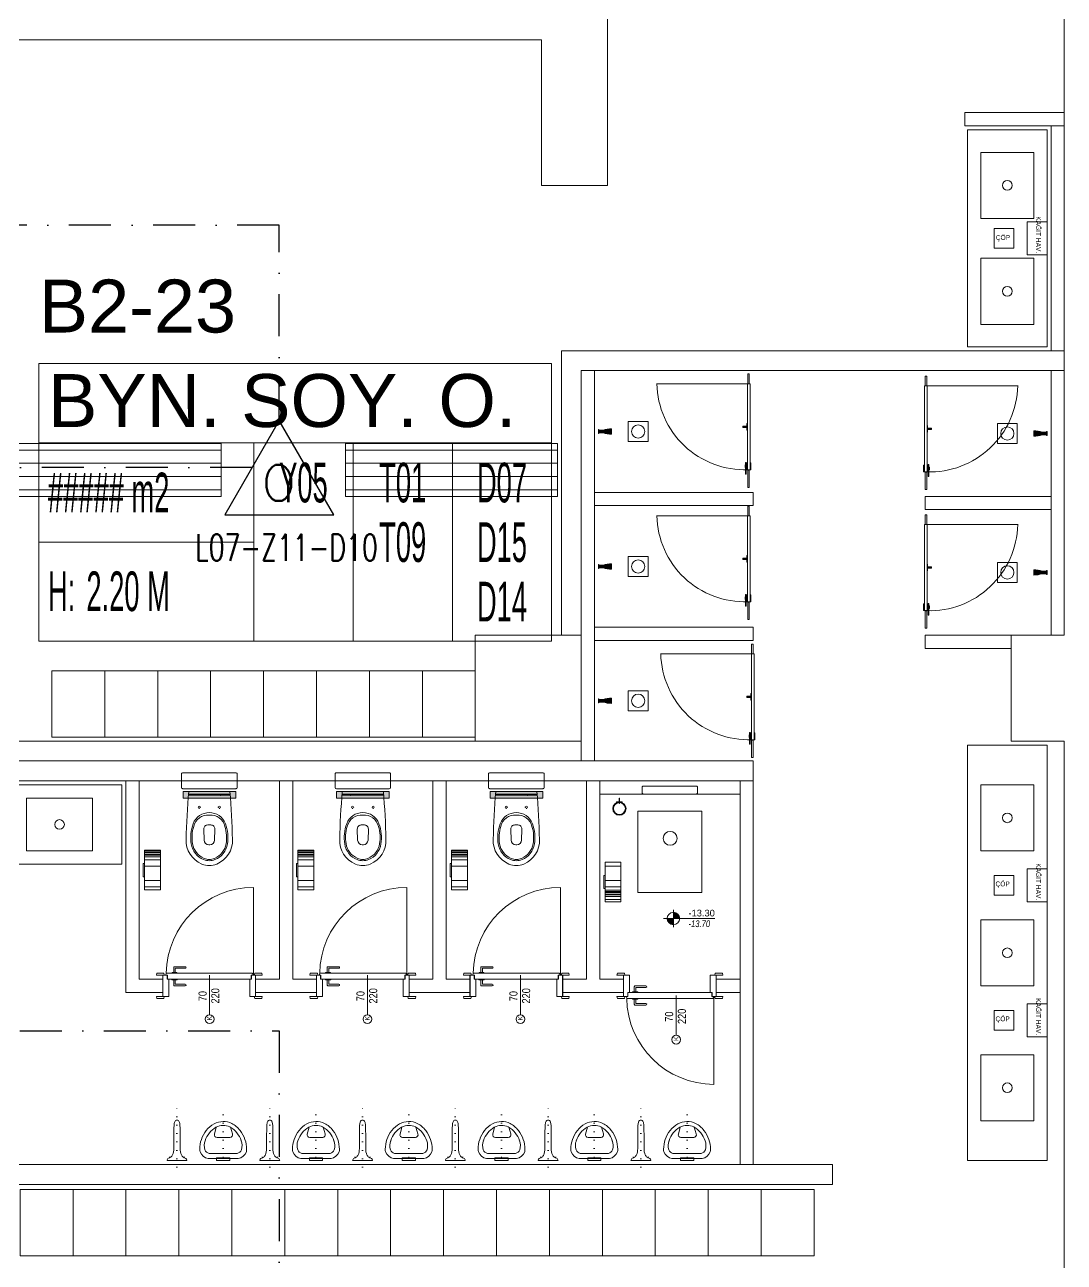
# Model space of a CAD drawing. Header units: metres. Extents: x -19121 to 152404, y -12107 to 29421.
# Drawn here: x 11600 to 12385, y 1206 to 2141 of the extents above; entities that cross this region are included whole.
import ezdxf
from ezdxf.enums import TextEntityAlignment as Align

# ---------------------------------------------------------------- set-up
doc = ezdxf.new("R2010")
doc.units = ezdxf.units.M
doc.header["$LTSCALE"] = 50
doc.header["$MEASUREMENT"] = 0
doc.linetypes.add('DASHDOT', pattern=[25.4, 12.7, -6.35, 0, -6.35])
doc.linetypes.add('DOT2', pattern=[0.125, 0, -0.125])
doc.layers.get('0').update_dxf_attribs({"color": 9, "lineweight": 9})
for name, color, linetype, lineweight in [('00', 9, 'Continuous', 9), ('01', 9, 'Continuous', 9), ('05', 9, 'Continuous', 9), ('05V', 9, 'Continuous', 9), ('21', 9, 'Continuous', 9), ('21_mahal200', 9, 'Continuous', 9), ('E-DEDEKTÖR NUMARALARI', 20, 'Continuous', 30), ('E-KABLO', 7, 'Continuous', 30), ('E-OPTİK DUMAN DEDEKTÖRÜ', 7, 'Continuous', 30), ('Kapı', 9, 'Continuous', 9), ('KARA SIVA', 9, 'Continuous', 9), ('TEFRİŞ', 9, 'Continuous', 9), ('YAZI', 9, 'Continuous', 9)]:
    doc.layers.add(name, color=color, linetype=linetype, lineweight=lineweight)
doc.styles.add('Arial', font='arial.ttf', dxfattribs={"height": 2.5})
doc.styles.add('E-YAZI', font='txttw.shx', dxfattribs={"height": 200})
doc.styles.add('MuuM_TEXT-ITALIC', font='ARIALNI.TTF')
doc.styles.add('MuuM_TEXT-STANDART', font='ARIALN.TTF')

# ---------------------------------------------------------------- blocks, each defined once
blk = doc.blocks.new('100_OPTİK DUMAN DEDEKTÖRÜ 085')
at = {"layer": 'E-OPTİK DUMAN DEDEKTÖRÜ', "color": 4}
blk.add_lwpolyline([(2.059, 0), (0, 3.566), (-2.059, 0)], close=True, dxfattribs=at)
at = {"layer": 'E-OPTİK DUMAN DEDEKTÖRÜ', "color": 3, "style": 'E-YAZI'}
blk.add_text('O', height=1.36, dxfattribs=at).set_placement((-0.022, 1.201), align=Align.MIDDLE)
blk = doc.blocks.new('p-kolon_80x80')
blk.add_lwpolyline([(-40, -40), (40, -40), (40, 40), (-40, 40)], close=True)
blk = doc.blocks.new('2.bod.sitatik')
at = {"layer": '01'}
blk.add_lwpolyline([(12385, -7750), (12385, -7030), (12385, -7030), (12345, -7030), (12345, -6950), (12385, -6950), (12385, -6950), (12385, -6322.78), (12319.48, -6190), (12040, -6190), (12040, -6610), (11990, -6610), (11990, -6500), (11600, -6500), (11600, -6500), (11560, -6500), (11560, -6460), (11990, -6460), (11990, -6190), (11560, -6190), (11560, -4550.46)], dxfattribs=at)
blk.add_blockref('p-kolon_80x80', (11980, -6990), dxfattribs=at)
blk = doc.blocks.new('0_roomno2')
blk.add_lwpolyline([(19.375, -10.5), (0, -10.5), (0, 0), (19.375, 0)], close=True)
for points in [[(0, -3), (19.375, -3)], [(8.125, -3), (8.125, -10.5)], [(11.875, -3), (11.875, -10.5)], [(15.625, -3), (15.625, -10.5)], [(0, -6.75), (8.125, -6.75)]]:
    blk.add_lwpolyline(points)
at = {"style": 'MuuM_TEXT-STANDART', "width": 0.6}
blk.add_text('H:', height=1.5, dxfattribs=at).set_placement((0.35, -8.608), align=Align.MIDDLE_LEFT)
at = {"style": 'Arial'}
blk.add_attdef('ODANO', (0, 1.17), '', height=2, dxfattribs=at)
blk.add_attdef('MEKANADI', text='', height=2, dxfattribs=at).set_placement((0.35, -3), align=Align.BOTTOM_LEFT)
at = {"style": 'MuuM_TEXT-STANDART', "width": 0.6}
for tag, p in [('YER01', (10, -4.5)), ('TAVAN01', (13.75, -4.5)), ('DUVAR01', (17.5, -4.5)), ('YER02', (10, -6.75)), ('TAVAN02', (13.75, -6.75)), ('DUVAR02', (17.5, -6.75)), ('YER03', (10, -9)), ('TAVAN03', (13.75, -9)), ('DUVAR03', (17.5, -9))]:
    blk.add_attdef(tag, text='', height=1.5, dxfattribs=at).set_placement(p, align=Align.MIDDLE_CENTER)
for tag, p in [('M2', (0.35, -4.875)), ('TEMIZTAVANYUKSEKLIGI', (1.8, -8.608))]:
    blk.add_attdef(tag, text='', height=1.5, dxfattribs=at).set_placement(p, align=Align.MIDDLE_LEFT)
blk = doc.blocks.new('p-giyinme dolabı')
blk.add_lwpolyline([(40, -20), (40, 20), (-10, 20), (-10, -20)], close=True)
blk = doc.blocks.new('San-p-uripart')
at = {"linetype": 'DOT2'}
for p, q in [((-5.77, -2.73), (-5.77, 3.35)), ((0, 5), (0, -40.5)), ((5.77, -2.73), (5.77, 3.35))]:
    blk.add_line(p, q, dxfattribs=at)
blk.add_lwpolyline([(0, 0), (-7.5, 0, 0.335863), (-6.29, -1.8, -0.061447), (-4.83, -2.51, -0.147975), (-3.31, -4.31, -0.105673), (-2.38, -8.95, 0.01101), (-2.23, -26.78, 0.044983), (-1.74, -29.26, 0.284409), (0, -30.59, 0.284409), (1.74, -29.26, 0.044983), (2.23, -26.78, 0.01101), (2.38, -8.95, -0.105673), (3.31, -4.31, -0.147975), (4.83, -2.51, -0.061447), (6.29, -1.8, 0.335863), (7.5, 0)], format="xyb", close=True)
blk = doc.blocks.new('v-k-pisuar01-p-s')
at = {"linetype": 'DOT2'}
blk.add_line((0, -33), (0, 5), dxfattribs=at)
for p, q in [((-6.98, -18.56), (-5.47, -23.73)), ((-5.07, -16), (4.66, -16)), ((6.59, -18.52), (5.19, -23.78))]:
    blk.add_line(p, q)
for points in [[(11.42, 0), (-11.42, 0, 0.252384), (-17.51, -5, 0.055826), (-17.74, -7, 0.088182), (-16.42, -14.39, 0.087476), (-12.79, -21.28, 0.105521), (-6.48, -26.6, 0.141396), (0.13, -28, 0.121036), (6.87, -26.29, 0.105521), (12.81, -21.28, 0.087476), (16.45, -14.39, 0.088182), (17.76, -7, 0.066704), (17.51, -5, 0.252384), (11.42, 0)], [(13.57, -13.47, 0.172375), (13.81, -6.52, 0.252384), (10.66, -3.93), (-10.66, -3.93, 0.252384), (-13.81, -6.52, 0.172375), (-13.57, -13.47, 0.087476), (-10.42, -19.44, 0.105521), (-5.06, -23.95, 0.144004), (0.01, -25, 0.123151), (5.45, -23.64, 0.105521), (10.44, -19.44, 0.087476), (13.59, -13.47)]]:
    blk.add_lwpolyline(points, format="xyb")
blk.add_lwpolyline([(-5, -0.5), (-5, 1.5), (5, 1.5), (5, -0.5)], close=True)
for centre, radius, start, end in [((1.16, -7.48), 15.9, 200.65057, 202.1301), ((-5.07, -18), 2, 90, 196.38954), ((4.66, -18), 2, 345.06858, 90), ((-1.14, -7.48), 15.9, 337.8699, 339.34943)]:
    blk.add_arc(centre, radius, start, end)
blk = doc.blocks.new('p-bank')
h = blk.add_hatch()
h.set_pattern_fill('_USER', color=256, scale=10, angle=90, pattern_type=0)
h.set_pattern_definition([(90, (-220, 160), (-10, 6e-16), [])])
h.paths.add_polyline_path([(-20, 0), (-20, 160), (20, 160), (20, 0)])
blk.add_lwpolyline([(-20, 0), (-20, 160), (20, 160), (20, 0)], close=True)
blk = doc.blocks.new('yummaklısdfsdf')
at = {"layer": 'TEFRİŞ'}
h = blk.add_hatch(color=256, dxfattribs=at)
edge = h.paths.add_edge_path()
edge.add_line((21098.62, -6113.51), (21098.62, -6109.51))
edge.add_arc((21098.94, -6133.21), 23.71, 90.77287, 106.71945)
edge.add_line((21092.12, -6110.51), (21089.02, -6110.51))
edge.add_line((21089.02, -6110.51), (21089.02, -6110.01))
edge.add_line((21089.02, -6110.01), (21088.62, -6110.01))
edge.add_line((21088.62, -6110.01), (21088.62, -6113.01))
edge.add_line((21088.62, -6113.01), (21089.02, -6113.01))
edge.add_line((21089.02, -6113.01), (21089.02, -6112.51))
edge.add_line((21089.02, -6112.51), (21092.12, -6112.51))
edge.add_arc((21098.94, -6089.81), 23.71, 253.28055, 269.22713)
blk.add_lwpolyline([(21126.12, -6119.01), (21111.12, -6119.01), (21111.12, -6104.01), (21126.12, -6104.01)], close=True, dxfattribs=at)
blk.add_lwpolyline([(21098.62, -6113.51), (21098.62, -6109.51, 0.069693), (21092.12, -6110.51), (21089.02, -6110.51), (21089.02, -6110.01), (21088.62, -6110.01), (21088.62, -6113.01), (21089.02, -6113.01), (21089.02, -6112.51), (21092.12, -6112.51, 0.069693), (21098.62, -6113.51)], format="xyb", dxfattribs=at)
blk.add_circle((21118.62, -6111.51), 5, dxfattribs=at)
blk = doc.blocks.new('p-t.kağıtlığı')
at = {"layer": 'TEFRİŞ'}
h = blk.add_hatch(dxfattribs=at)
h.set_pattern_fill('CYL', color=256, scale=30, angle=-90, style=0)
h.set_pattern_definition([(270, (-14.4, 13), (30, 7e-15), []), (270, (-13.8, 13), (30, 7e-15), []), (270, (-12.6, 13), (30, 7e-15), []), (270, (-10.2, 13), (30, 7e-15), []), (270, (-5.4, 13), (30, 7e-15), []), (270, (5.4, 13), (30, 7e-15), []), (270, (10.2, 13), (30, 7e-15), []), (270, (12.6, 13), (30, 7e-15), []), (270, (13.8, 13), (30, 7e-15), []), (270, (14.4, 13), (30, 7e-15), [])])
h.paths.add_polyline_path([(-15, 1), (15, 1), (15, 13), (-15, 13)])
for points in [[(-15, 1), (15, 1), (15, 13), (-15, 13)], [(5, 1), (5, 0), (-5, 0), (-5, 1)]]:
    blk.add_lwpolyline(points, close=True, dxfattribs=at)
blk = doc.blocks.new('RREERGERGBBBB')
at = {"layer": 'TEFRİŞ'}
blk.add_hatch(color=256, dxfattribs=at).paths.add_polyline_path([(-24564.21, -5806.63), (-24567.21, -5806.63), (-24567.21, -5804.63), (-24567.41, -5804.63), (-24567.41, -5806.63), (-24568.41, -5806.63), (-24568.41, -5806.83), (-24567.41, -5806.83), (-24567.41, -5808.83), (-24567.21, -5808.83), (-24567.21, -5806.83), (-24564.21, -5806.83)])
for points in [[(-24564.21, -5806.63), (-24567.21, -5806.63), (-24567.21, -5804.63), (-24567.41, -5804.63), (-24567.41, -5806.63), (-24568.41, -5806.63), (-24568.41, -5806.83), (-24567.41, -5806.83), (-24567.41, -5808.83), (-24567.21, -5808.83), (-24567.21, -5806.83), (-24564.21, -5806.83), (-24564.21, -5806.63)], [(-24567.21, -5806.71), (-24564.21, -5806.71)]]:
    blk.add_lwpolyline(points, dxfattribs=at)
for radius in [5, 4.5]:
    blk.add_circle((-24572.21, -5806.71), radius, dxfattribs=at)
blk = doc.blocks.new('erterteerterterterterterterterdfdfgfgdfg')
at = {"layer": 'Kapı'}
h = blk.add_hatch(color=256, dxfattribs=at)
h.dxf.hatch_style = 1
h.paths.add_polyline_path([(20879.13, -1933.99), (20882.13, -1933.99), (20882.13, -1932.99), (20879.13, -1932.99)])
h.paths.add_polyline_path([(20882.13, -1930.99), (20882.63, -1930.99), (20882.63, -1935.99), (20882.13, -1935.99)])
h = blk.add_hatch(color=256, dxfattribs=at)
h.dxf.hatch_style = 1
h.paths.add_polyline_path([(20881.18, -1962.4), (20881.18, -1960.5), (20881.68, -1960.5), (20881.68, -1962.4), (20882.08, -1962.4), (20882.08, -1964.37), (20881.68, -1964.37), (20881.68, -1969.37), (20881.18, -1969.37), (20881.18, -1964.37), (20880.78, -1964.37), (20880.78, -1962.4)])
h = blk.add_hatch(color=256, dxfattribs=at)
h.dxf.hatch_style = 1
h.paths.add_polyline_path([(20884.35, -1960.81), (20885.15, -1960.81), (20885.15, -1965.99), (20884.35, -1965.99)])
h.paths.add_polyline_path([(20882.08, -1960.81), (20882.85, -1960.81), (20882.85, -1965.99), (20882.08, -1965.99)])
for p, q in [((20882.73, -1893.76), (20882.82, -1893.66)), ((20883.93, -1893.66), (20882.73, -1893.66)), ((20882.73, -1893.66), (20882.73, -1900.99)), ((20883.93, -1900.99), (20883.93, -1893.66)), ((20882.63, -1900.99), (20813.83, -1900.99)), ((20884.63, -1900.99), (20882.63, -1900.99)), ((20882.63, -1900.99), (20882.63, -1965.99)), ((20882.73, -1900.99), (20882.73, -1900.99)), ((20882.73, -1900.99), (20883.93, -1900.99)), ((20884.63, -1965.99), (20884.63, -1900.99)), ((20884.63, -1965.99), (20884.63, -1900.99)), ((20882.08, -1960.81), (20882.63, -1960.81)), ((20882.08, -1965.99), (20882.08, -1960.81)), ((20882.63, -1960.81), (20882.63, -1965.99)), ((20882.63, -1965.99), (20882.08, -1965.99)), ((20882.63, -1965.99), (20884.63, -1965.99))]:
    blk.add_line(p, q, dxfattribs=at)
for points in [[(20879.13, -1933.99), (20882.13, -1933.99), (20882.13, -1932.99), (20879.13, -1932.99)], [(20882.13, -1930.99), (20882.63, -1930.99), (20882.63, -1935.99), (20882.13, -1935.99)], [(20881.18, -1962.4), (20881.18, -1960.5), (20881.68, -1960.5), (20881.68, -1962.4), (20882.08, -1962.4), (20882.08, -1964.37), (20881.68, -1964.37), (20881.68, -1969.37), (20881.18, -1969.37), (20881.18, -1964.37), (20880.78, -1964.37), (20880.78, -1962.4)], [(20884.63, -1960.81), (20885.18, -1960.81), (20885.18, -1965.99), (20884.63, -1965.99)]]:
    blk.add_lwpolyline(points, close=True, dxfattribs=at)
blk.add_lwpolyline([(20882.73, -1966.24), (20882.73, -1966.24), (20883.93, -1966.24), (20883.93, -1979.33), (20882.73, -1979.33), (20882.73, -1966.24)], dxfattribs=at)
blk.add_arc((20880.53, -1899.56), 66.47, 181.23232, 272.02127, dxfattribs=at)
blk = doc.blocks.new('p-klozet üstü kağıt dispenser')
blk.add_hatch(color=255).paths.add_polyline_path([(0, 5.56), (0, 45.41), (-5, 45.41), (-5, 5.56)])
blk.add_lwpolyline([(0, 5.56), (0, 45.41), (-5, 45.41), (-5, 5.56)], close=True)
blk = doc.blocks.new('san-klo-06-p')
for p, q in [((0, -2), (-15.5, -2)), ((0, -2.8), (-15.5, -2.8)), ((0, -2), (15.5, -2)), ((0, -2.8), (15.5, -2.8)), ((0, -25.35), (-1.16, -25.35)), ((0, -25.35), (1.16, -25.35)), ((-4.16, -28.43), (-3.91, -36.92)), ((4.16, -28.43), (3.91, -36.92)), ((0, -40.31), (-0.41, -40.31)), ((-0.41, -40.31), (0, -40.31)), ((0.41, -40.31), (0, -40.31)), ((0, -40.31), (0.41, -40.31))]:
    blk.add_line(p, q)
at = {"linetype": 'DOT2'}
for p, q in [((-6.49, -12), (-8.95, -12)), ((-7.75, -10.91), (-7.75, -12)), ((-7.75, -13.09), (-7.75, -12)), ((6.49, -12), (8.95, -12)), ((7.75, -10.91), (7.75, -12)), ((7.75, -13.09), (7.75, -12))]:
    blk.add_line(p, q, dxfattribs=at)
for points in [[(-20, 2.02), (20, 2.02, 0.414214), (21, 3.02), (21, 13.02, 0.414214), (20, 14.02), (-20, 14.02, 0.414214), (-21, 13.02), (-21, 3.02, 0.414214)], [(-15.5, 0, 0.018163), (-17.47, -36.26, 0.320529), (-5.63, -54.91, 0.096396), (0, -56, 0.096396), (5.62, -54.91, 0.320529), (17.47, -36.26, 0.018163), (15.5, 0)]]:
    blk.add_lwpolyline(points, format="xyb", close=True)
for points in [[(-9.5, 2.02), (-9.5, -2.98), (-8.5, -2.98), (-8.5, 2.02)], [(8.5, 2.02), (8.5, -2.98), (9.5, -2.98), (9.5, 2.02)]]:
    blk.add_lwpolyline(points, dxfattribs=at)
blk.add_lwpolyline([(-5, 0), (-5, 2), (5, 2), (5, 0)], close=True, dxfattribs=at)
for centre, radius, start, end in [((0, -29), 13, 90, 159.42009), ((-1.09, -28.95), 11, 84.31759, 166.80674), ((-7.75, -12), 0.75, 0, 180), ((-7.75, -12), 0.75, 180, 0), ((0, -29), 13, 20.57991, 90), ((1.09, -28.95), 11, 13.19326, 95.68241), ((7.75, -12), 0.75, 0, 180), ((7.75, -12), 0.75, 180, 0), ((15.92, -34.98), 30, 159.42009, 189.12808), ((15.92, -34.98), 29, 162.87269, 189.12808), ((-1.16, -28.35), 3, 90, 181.707), ((1.16, -28.35), 3, 358.293, 90), ((-15.92, -34.98), 29, 350.87192, 17.12731), ((-15.92, -34.98), 30, 350.87192, 20.57991), ((-0.41, -36.81), 3.5, 181.707, 270), ((0.41, -36.81), 3.5, 270, 358.293), ((1.5, -37.29), 15.4, 189.12808, 247.97569), ((1.5, -37.29), 14.4, 189.12808, 247.97569), ((-1.5, -37.29), 14.4, 292.02431, 350.87192), ((-1.5, -37.29), 15.4, 292.02431, 350.87192), ((0, -41), 11.4, 247.97569, 270), ((0, -41), 10.4, 247.97569, 270), ((0, -41), 10.4, 270, 292.02431), ((0, -41), 11.4, 270, 292.02431)]:
    blk.add_arc(centre, radius, start, end)
at = {"layer": '05', "rotation": 270}
blk.add_blockref('p-klozet üstü kağıt dispenser', (-25.41, -5.01), dxfattribs=at)
blk = doc.blocks.new('TTTTTTTTTTTTTTTTTTTTTTTTTTTTTTTTTTTTTTTTTTT')
at = {"layer": 'TEFRİŞ'}
blk.add_lwpolyline([(45312.13, 986.76), (45352.13, 986.76, 0.414214), (45353.13, 987.76), (45353.13, 991.76, 0.414214), (45352.13, 992.76), (45312.13, 992.76, 0.414214), (45311.13, 991.76), (45311.13, 987.76, 0.414214)], format="xyb", close=True, dxfattribs=at)
blk = doc.blocks.new('dsfsdfsdfsdfsdfsdf')
at = {"layer": 'Kapı'}
for p, q in [((23771.45, -2062.35), (23755.45, -2062.35)), ((23771.45, -2065.62, 0.66), (23768.45, -2065.62, 0.66)), ((23768.45, -2129.02, 0.66), (23768.45, -2066.82, 0.66)), ((23772.95, -2064.72, 0.66), (23771.45, -2064.42, 0.66)), ((23771.45, -2064.42, 0.66), (23771.45, -2065.62, 0.66)), ((23771.95, -2064.01, 0.66), (23837.87, -2064.01, 0.66)), ((23772.95, -2064.72, 0.66), (23772.95, -2129.92, 0.66)), ((23771.45, -2132.35), (23755.45, -2132.35)), ((23771.45, -2129.02, 0.66), (23768.45, -2129.02, 0.66)), ((23771.45, -2130.22, 0.66), (23771.45, -2129.02, 0.66)), ((23772.95, -2129.92, 0.66), (23771.45, -2130.22, 0.66))]:
    blk.add_line(p, q, dxfattribs=at)
at = {"layer": 'Kapı', "elevation": 0.66}
for points in [[(23753.95, -2057.62), (23755.45, -2057.32), (23755.45, -2063.32), (23753.95, -2063.02), (23753.95, -2057.62)], [(23772.95, -2057.62), (23771.45, -2057.32), (23771.45, -2063.32), (23772.95, -2063.02), (23772.95, -2057.62)], [(23753.95, -2137.02), (23755.45, -2137.32), (23755.45, -2131.32), (23753.95, -2131.62), (23753.95, -2137.02)], [(23772.95, -2137.02), (23771.45, -2137.32), (23771.45, -2131.32), (23772.95, -2131.62), (23772.95, -2137.02)]]:
    blk.add_lwpolyline(points, dxfattribs=at)
for points in [[(23771.45, -2062.32), (23755.45, -2062.32), (23755.45, -2066.82), (23768.45, -2066.82), (23768.45, -2065.42), (23771.45, -2065.42)], [(23771.45, -2132.32), (23755.45, -2132.32), (23755.45, -2127.82), (23768.45, -2127.82), (23768.45, -2129.22), (23771.45, -2129.22)]]:
    blk.add_lwpolyline(points, close=True, dxfattribs=at)
for points in [[(23767.95, -2124.22), (23764.05, -2124.22, -0.414214), (23763.45, -2123.62), (23763.45, -2115.47, -1), (23764.65, -2115.47), (23764.65, -2122.77, 0.414214), (23764.9, -2123.02), (23767.95, -2123.02)], [(23768.45, -2121.62), (23768.2, -2121.62, 0.414214), (23767.95, -2121.87), (23767.95, -2125.37, 0.414214), (23768.2, -2125.62), (23768.45, -2125.62)], [(23772.95, -2125.62), (23773.2, -2125.62, 0.414214), (23773.45, -2125.37), (23773.45, -2121.87, 0.414214), (23773.2, -2121.62), (23772.95, -2121.62)], [(23773.45, -2124.22), (23777.35, -2124.22, 0.414214), (23777.95, -2123.62), (23777.95, -2115.47, 1), (23776.75, -2115.47), (23776.75, -2122.77, -0.414214), (23776.5, -2123.02), (23773.45, -2123.02)]]:
    blk.add_lwpolyline(points, format="xyb", dxfattribs=at)
at = {"layer": 'Kapı'}
blk.add_circle((23771.95, -2064.01, 0.66), 0.5, dxfattribs=at)
blk.add_arc((23771.95, -2064.01, 0.66), 65.92, 270.86759, 0, dxfattribs=at)
blk = doc.blocks.new('fgvdfgdffffffffffffffffffffffffffffffff')
at = {"layer": 'Kapı'}
blk.add_lwpolyline([(23435.64, -2228), (23465.62, -2228)], dxfattribs=at)
blk.add_circle((23432.28, -2228), 3.36, dxfattribs=at)
at = {"layer": 'Kapı', "attachment_point": 1, "style": 'MuuM_TEXT-STANDART'}
for s, insert, char_height, width in [('70', (23445.81, -2219.68), 6.048, 88.7957), ('K', (23431.25, -2226.1), 3.63, 53.2774), ('220', (23444.12, -2229.28), 6.048, 88.7957)]:
    blk.add_mtext(s, dxfattribs=dict(at, insert=insert, char_height=char_height, width=width))
blk = doc.blocks.new('0_elevationtarget-p-bk')
h = blk.add_hatch(color=250)
h.paths.add_polyline_path([(1.88, 0, 0.414214), (0, 1.88), (0, 0)])
h.paths.add_polyline_path([(0, 0), (-1.88, 0, 0.414214), (0, -1.88)])
blk.add_line((0, -2.62), (0, 2.62))
blk.add_lwpolyline([(12.45, 0), (-3, 0)])
blk.add_circle((0, 0), 1.88)
at = {"style": 'Arial'}
blk.add_attdef('BITMISKOT', text='', height=2, dxfattribs=at).set_placement((4.5, 0), align=Align.BOTTOM_LEFT)
at = {"style": 'MuuM_TEXT-ITALIC'}
blk.add_attdef('FINISHINGFLOORLEVEL', text='', height=2, dxfattribs=at).set_placement((4.5, -0.59), align=Align.TOP_LEFT)
blk = doc.blocks.new('rrrrrrrrrrrrrrrrrrrrrrrrrrrrrrrrrrrrrrrrrrr')
at = {"layer": 'TEFRİŞ'}
blk.add_lwpolyline([(30902.52, -1571.49), (30902.52, -1621.49), (30942.52, -1621.49), (30942.52, -1571.49)], close=True, dxfattribs=at)
blk.add_circle((30922.52, -1596.49), 3.65, dxfattribs=at)
blk = doc.blocks.new('jjjjjjjjjjjjjjjjjjjjjjjjjjjjjjjjjjjjjjjjjjjjjjjjjjjjjjjjjjjjjjjjjjjjjjj')
at = {"layer": 'TEFRİŞ'}
blk.add_lwpolyline([(30902.52, -1651.49), (30902.52, -1701.49), (30942.52, -1701.49), (30942.52, -1651.49)], close=True, dxfattribs=at)
blk.add_circle((30922.52, -1676.49), 3.65, dxfattribs=at)
blk = doc.blocks.new('ffffffdssssssssssssssss')
at = {"layer": 'TEFRİŞ'}
blk.add_lwpolyline([(30541, -1871.24), (30541, -1919.74), (30602.5, -1919.74), (30602.5, -1871.24)], close=True, dxfattribs=at)
blk.add_circle((30582, -1895.76), 5.25, dxfattribs=at)
blk = doc.blocks.new('2.bod.Mimari')
at = {"layer": '00'}
for points in [[(12385, -6565), (12310, -6565), (12310, -6555), (12385, -6555), (12385, -6565)], [(12375, -6565), (12375, -6735), (12385, -6735), (12385, -6565), (12375, -6565)], [(12020, -6950), (12020, -6750), (12385, -6750), (12385, -6735), (12005, -6735), (12005, -6950)], [(12020, -6750), (12020, -7045), (12030, -7045), (12030, -6750), (12020, -6750)], [(12375, -6750), (12375, -6950), (12385, -6950), (12385, -6750), (12375, -6750)], [(12030, -6852), (12030, -6842), (12150, -6842), (12150, -6852), (12030, -6852)], [(12280, -6855), (12280, -6845), (12375, -6845), (12375, -6855), (12280, -6855)], [(12030, -6954), (12030, -6944), (12150, -6944), (12150, -6954), (12030, -6954)], [(12280, -6960), (12280, -6950), (12345, -6950), (12345, -6960), (12280, -6960)], [(11255, -7045), (12020, -7045), (12020, -7030), (11255, -7030), (11255, -7045)], [(11255, -7060), (12150, -7060), (12150, -7045), (11255, -7045), (11255, -7060)], [(11676, -7060), (11676, -7220), (11704, -7220), (11704, -7210), (11686, -7210), (11686, -7060)], [(11802, -7060), (11802, -7210), (11820, -7210), (11820, -7220), (11774, -7220), (11774, -7210), (11792, -7210), (11792, -7060)], [(11918, -7060), (11918, -7210), (11936, -7210), (11936, -7220), (11890, -7220), (11890, -7210), (11908, -7210), (11908, -7060)], [(12024, -7060), (12024, -7210), (12006, -7210), (12006, -7220), (12052, -7220), (12052, -7210), (12034, -7210), (12034, -7060)], [(12034, -7060), (12140, -7060), (12140, -7070), (12034, -7070), (12034, -7060)], [(12140, -7350), (12140, -7060)], [(12150, -7350), (12150, -7060)], [(12140, -7210), (12122, -7210), (12122, -7220), (12140, -7220)], [(12210, -7350), (12210, -7365), (11380, -7365), (11380, -7350), (12210, -7350)]]:
    blk.add_lwpolyline(points, dxfattribs=at)
at = {"layer": 'TEFRİŞ'}
for points in [[(12372, -6568), (12312, -6568), (12312, -6732), (12372, -6732)], [(12372, -6637.5), (12372, -6662.5), (12357, -6662.5), (12357, -6637.5)], [(12332, -6642.5), (12332, -6657.5), (12347, -6657.5), (12347, -6642.5)], [(12312, -7033), (12372, -7033), (12372, -7347), (12312, -7347)], [(11258, -7063), (11258, -7123), (11673, -7123), (11673, -7063)], [(12372, -7126.5), (12372, -7151.5), (12357, -7151.5), (12357, -7126.5)], [(12332, -7131.5), (12332, -7146.5), (12347, -7146.5), (12347, -7131.5)], [(12372, -7228.5), (12372, -7253.5), (12357, -7253.5), (12357, -7228.5)], [(12332, -7233.5), (12332, -7248.5), (12347, -7248.5), (12347, -7233.5)]]:
    blk.add_lwpolyline(points, close=True, dxfattribs=at)
for name, p in [('rrrrrrrrrrrrrrrrrrrrrrrrrrrrrrrrrrrrrrrrrrr', (-18580.52, -5013.51)), ('rrrrrrrrrrrrrrrrrrrrrrrrrrrrrrrrrrrrrrrrrrr', (-18580.52, -5093.51)), ('yummaklısdfsdf', (-9055.62, -684.49)), ('yummaklısdfsdf', (-9055.62, -786.49)), ('yummaklısdfsdf', (-9055.62, -887.99)), ('TTTTTTTTTTTTTTTTTTTTTTTTTTTTTTTTTTTTTTTTTTT', (-33245.13, -8056.76)), ('rrrrrrrrrrrrrrrrrrrrrrrrrrrrrrrrrrrrrrrrrrr', (-18580.52, -5491.51)), ('rrrrrrrrrrrrrrrrrrrrrrrrrrrrrrrrrrrrrrrrrrr', (-18580.52, -5593.51)), ('rrrrrrrrrrrrrrrrrrrrrrrrrrrrrrrrrrrrrrrrrrr', (-18580.52, -5695.51))]:
    blk.add_blockref(name, p)
for name, p, rotation in [('yummaklısdfsdf', (33460.62, -12909.01), 180), ('yummaklısdfsdf', (33460.62, -13014.01), 180), ('jjjjjjjjjjjjjjjjjjjjjjjjjjjjjjjjjjjjjjjjjjjjjjjjjjjjjjjjjjjjjjjjjjjjjjj', (9949.34, -38015.52), 90), ('ffffffdssssssssssssssss', (10191.51, -37685.5), 90)]:
    blk.add_blockref(name, p, dxfattribs=dict(rotation=rotation))
at = {"layer": '05', "rotation": 270}
for p in [(11640, -6987), (11680, -6987), (11720, -6987), (11760, -6987), (11800, -6987), (11840, -6987), (11880, -6987), (11920, -6987)]:
    blk.add_blockref('p-giyinme dolabı', p, dxfattribs=at)
at = {"layer": '05', "xscale": -1, "rotation": 270}
for p in [(11689, -7127.48), (11805, -7127.48), (11921, -7127.48), (12037, -7136.48)]:
    blk.add_blockref('p-t.kağıtlığı', p, dxfattribs=at)
at = {"layer": '05', "linetype": 'ByBlock', "rotation": 180}
for p in [(11714.57, -7347), (11784.68, -7347), (11784.68, -7347), (11854.78, -7347), (11924.89, -7347), (11994.99, -7347), (12065.09, -7347)]:
    blk.add_blockref('San-p-uripart', p, dxfattribs=at)
at = {"layer": '05V', "rotation": 180}
for p in [(11749.48, -7345.5), (11819.58, -7345.5), (11889.69, -7345.5), (11959.79, -7345.5), (12029.9, -7345.5), (12100, -7345.5)]:
    blk.add_blockref('v-k-pisuar01-p-s', p, dxfattribs=at)
at = {"layer": '21', "xscale": 2.52, "yscale": 2.52, "zscale": 2.52}
blk.add_blockref('0_elevationtarget-p-bk', (12089.7, -7164.03), dxfattribs=at).add_auto_attribs({'BITMISKOT': '-13.30', 'FINISHINGFLOORLEVEL': '-13.70'})
at = {"layer": '21_mahal200'}
ref = blk.add_blockref('0_roomno2', (11610.13, -6744.58), dxfattribs=dict(at, xscale=20, yscale=20, zscale=20))
ref.add_attrib('ODANO', 'B2-23', (11610.13, -6721.18), dxfattribs={"layer": '0', "height": 40, "style": 'Arial'})
ref.add_attrib('MEKANADI', 'BYN. SOY. O.', dxfattribs={"layer": '0', "height": 40, "style": 'Arial'}).set_placement((11617.13, -6804.58), align=Align.BOTTOM_LEFT)
ref.add_attrib('M2', '##### m2', dxfattribs={"layer": '0', "height": 30, "style": 'MuuM_TEXT-STANDART', "width": 0.6}).set_placement((11617.13, -6842.08), align=Align.MIDDLE_LEFT)
ref.add_attrib('TEMIZTAVANYUKSEKLIGI', '2.20 M', dxfattribs={"layer": '0', "height": 30, "style": 'MuuM_TEXT-STANDART', "width": 0.6}).set_placement((11646.13, -6916.74), align=Align.MIDDLE_LEFT)
ref.add_attrib('YER01', 'Y05', dxfattribs={"layer": '0', "height": 30, "style": 'MuuM_TEXT-STANDART', "width": 0.6}).set_placement((11810.13, -6834.58), align=Align.MIDDLE_CENTER)
ref.add_attrib('TAVAN01', 'T01', dxfattribs={"layer": '0', "height": 30, "style": 'MuuM_TEXT-STANDART', "width": 0.6}).set_placement((11885.13, -6834.58), align=Align.MIDDLE_CENTER)
ref.add_attrib('DUVAR01', 'D07', dxfattribs={"layer": '0', "height": 30, "style": 'MuuM_TEXT-STANDART', "width": 0.6}).set_placement((11960.13, -6834.58), align=Align.MIDDLE_CENTER)
ref.add_attrib('TAVAN02', 'T09', dxfattribs={"layer": '0', "height": 30, "style": 'MuuM_TEXT-STANDART', "width": 0.6}).set_placement((11885.13, -6879.58), align=Align.MIDDLE_CENTER)
ref.add_attrib('DUVAR02', 'D15', dxfattribs={"layer": '0', "height": 30, "style": 'MuuM_TEXT-STANDART', "width": 0.6}).set_placement((11960.13, -6879.58), align=Align.MIDDLE_CENTER)
ref.add_attrib('DUVAR03', 'D14', dxfattribs={"layer": '0', "height": 30, "style": 'MuuM_TEXT-STANDART', "width": 0.6}).set_placement((11960.13, -6924.58), align=Align.MIDDLE_CENTER)
at = {"layer": 'KARA SIVA'}
for p in [(-8736.91, -4858.87), (-8736.91, -4958.67), (-8733.93, -5062.95)]:
    blk.add_blockref('erterteerterterterterterterterdfdfgfgdfg', p, dxfattribs=at)
at = {"layer": 'KARA SIVA', "xscale": -1}
for p in [(33163.93, -4860.51), (33163.93, -4965.39)]:
    blk.add_blockref('erterteerterterterterterterterdfdfgfgdfg', p, dxfattribs=at)
at = {"layer": 'KARA SIVA'}
for name, p, rotation in [('RREERGERGBBBB', (6242.16, 17491.21), 90), ('fgvdfgdffffffffffffffffffffffffffffffff', (9511.21, -30672.42), 90), ('fgvdfgdffffffffffffffffffffffffffffffff', (9630.51, -30672.42), 90), ('fgvdfgdffffffffffffffffffffffffffffffff', (9746.1, -30672.42), 90), ('dsfsdfsdfsdfsdfsdf', (14184.35, 16548.45), 270), ('fgvdfgdffffffffffffffffffffffffffffffff', (9863.75, -30687.91), 90)]:
    blk.add_blockref(name, p, dxfattribs=dict(at, rotation=rotation))
at = {"layer": 'KARA SIVA', "xscale": -1, "rotation": 270}
for p in [(13836.32, -30978.45, -0.66), (13952.32, -30978.45, -0.66), (14068.32, -30978.45, -0.66)]:
    blk.add_blockref('dsfsdfsdfsdfsdfsdf', p, dxfattribs=at)
at = {"layer": 'TEFRİŞ'}
for name, p, rotation in [('p-bank', (11748, -6825), 89.99999999999999), ('p-bank', (12002, -6825), 89.99999999999999), ('p-giyinme dolabı', (11616, -7379), 270), ('p-giyinme dolabı', (11656, -7379), 270), ('p-giyinme dolabı', (11696, -7379), 270), ('p-giyinme dolabı', (11736, -7379), 270), ('p-giyinme dolabı', (11776, -7379), 270), ('p-giyinme dolabı', (11816, -7379), 270), ('p-giyinme dolabı', (11856, -7379), 270), ('p-giyinme dolabı', (11896, -7379), 270), ('p-giyinme dolabı', (11936, -7379), 270), ('p-giyinme dolabı', (11976, -7379), 270), ('p-giyinme dolabı', (12016, -7379), 270), ('p-giyinme dolabı', (12056, -7379), 270), ('p-giyinme dolabı', (12096, -7379), 270), ('p-giyinme dolabı', (12136, -7379), 270), ('p-giyinme dolabı', (12176, -7379), 270)]:
    blk.add_blockref(name, p, dxfattribs=dict(at, rotation=rotation))
for p in [(11739, -7068), (11855, -7068), (11971, -7068)]:
    blk.add_blockref('san-klo-06-p', p, dxfattribs=at)
at = {"layer": 'YAZI', "char_height": 3.629, "width": 53.2774, "attachment_point": 3, "rotation": 270, "style": 'MuuM_TEXT-STANDART'}
for insert in [(12367.35, -6661.27), (12367.35, -7150.27), (12367.35, -7252.27)]:
    blk.add_mtext('KAĞIT HAV.', dxfattribs=dict(at, insert=insert))
at = {"layer": 'YAZI', "char_height": 3.629, "width": 53.2774, "attachment_point": 3, "style": 'MuuM_TEXT-STANDART'}
for insert in [(12344.05, -6647.56), (12343.83, -7136.11), (12343.83, -7238.11)]:
    blk.add_mtext('ÇÖP', dxfattribs=dict(at, insert=insert))

msp = doc.modelspace()

# ---------------------------------------------------------------- linework, layer by layer
at = {"layer": 'E-KABLO', "color": 6, "linetype": 'DASHDOT', "ltscale": 0.05}
for p, q in [((11791.86, 1990), (11349.18, 1990)), ((11791.86, 1842.39), (11791.86, 1990)), ((11771.27, 1806.73), (11214.14, 1806.73)), ((11214.14, 1381.05), (11791.86, 1381.05)), ((11791.86, 1381.05), (11791.86, 1081.26))]:
    msp.add_line(p, q, dxfattribs=at)

# ---------------------------------------------------------------- block references
for name in ['2.bod.sitatik', '2.bod.Mimari']:
    msp.add_blockref(name, (0, 8630))
at = {"layer": 'E-OPTİK DUMAN DEDEKTÖRÜ', "xscale": 20, "yscale": 20, "zscale": 20}
msp.add_blockref('100_OPTİK DUMAN DEDEKTÖRÜ 085', (11791.86, 1771.08), dxfattribs=at)

# ---------------------------------------------------------------- texts
at = {"layer": 'E-DEDEKTÖR NUMARALARI', "style": 'E-YAZI', "width": 0.7}
msp.add_text('L07-Z11-D10', height=20, dxfattribs=at).set_placement((11728.34, 1736.38))

doc.saveas('drawing.dxf')
